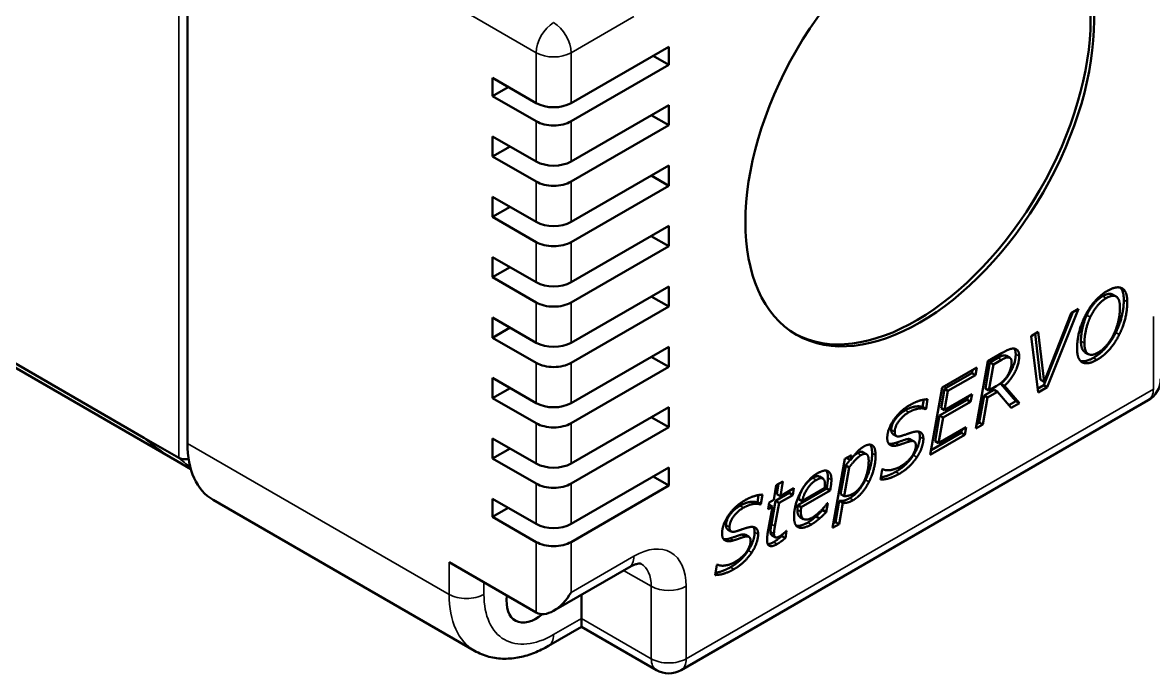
# Model space of a CAD drawing. Header units: millimetres. Extents: x -463 to 492, y -65 to 271.
# Drawn here: x -175.27 to -129.41, y 163.24 to 189.63 of the extents above; entities that cross this region are included whole.
import ezdxf

# ---------------------------------------------------------------- set-up
doc = ezdxf.new("R2010")
doc.units = ezdxf.units.MM
doc.layers.add('외형선(ISO)', color=7, linetype='Continuous', lineweight=50)
doc.layers.add('좁은 외형선(ISO)', color=7, linetype='Continuous', lineweight=35)

msp = doc.modelspace()

# ---------------------------------------------------------------- linework, layer by layer
at = {"layer": '외형선(ISO)', "color": 0}
for p, q in [((-168.5828, 172.56552), (-168.5828, 198.69341)), ((-211.36276, 196.47208), (-170.35057, 172.79367)), ((-169.00133, 171.84061), (-210.01352, 195.51901)), ((-153.02645, 186.36431), (-149.06665, 188.6505)), ((-149.06665, 188.6505), (-149.06665, 187.91565)), ((-149.70305, 188.28307), (-149.06665, 187.91565)), ((-149.06665, 187.91565), (-153.02645, 185.62946)), ((-156.20843, 186.65008), (-156.20843, 187.38493)), ((-156.20843, 187.38493), (-154.44067, 186.36431)), ((-156.20843, 186.65008), (-155.57204, 187.0175)), ((-154.44067, 185.62946), (-156.20843, 186.65008)), ((-149.06665, 186.28266), (-153.02645, 183.99647)), ((-149.06665, 186.28266), (-149.06665, 185.46616)), ((-149.77376, 185.87441), (-149.06665, 185.46616)), ((-149.06665, 185.46616), (-153.02645, 183.17997)), ((-154.44067, 183.99647), (-156.20843, 185.01709)), ((-156.20843, 184.20059), (-156.20843, 185.01709)), ((-156.20843, 184.20059), (-155.50133, 184.60884)), ((-154.44067, 183.17997), (-156.20843, 184.20059)), ((-149.06665, 183.83317), (-153.02645, 181.54698)), ((-149.06665, 183.83317), (-149.06665, 183.01667)), ((-149.06665, 183.01667), (-153.02645, 180.73048)), ((-149.77376, 183.42492), (-149.06665, 183.01667)), ((-156.20843, 181.7511), (-156.20843, 182.5676)), ((-154.44067, 181.54698), (-156.20843, 182.5676)), ((-156.20843, 181.7511), (-155.50133, 182.15935)), ((-154.44067, 180.73048), (-156.20843, 181.7511)), ((-149.06665, 181.38368), (-153.02645, 179.09749)), ((-149.06665, 181.38368), (-149.06665, 180.56718)), ((-149.77376, 180.97543), (-149.06665, 180.56718)), ((-149.06665, 180.56718), (-153.02645, 178.28099)), ((-156.20843, 179.30161), (-156.20843, 180.11811)), ((-154.44067, 179.09749), (-156.20843, 180.11811)), ((-156.20843, 179.30161), (-155.50133, 179.70986)), ((-154.44067, 178.28099), (-156.20843, 179.30161)), ((-149.06665, 178.93419), (-153.02645, 176.648)), ((-149.06665, 178.93419), (-149.06665, 178.11769)), ((-149.77376, 178.52594), (-149.06665, 178.11769)), ((-130.92221, 178.52062), (-131.06364, 178.60227)), ((-149.06665, 178.11769), (-153.02645, 175.8315)), ((-132.44866, 178.02281), (-133.71106, 174.84447)), ((-132.74651, 177.85085), (-132.44866, 178.02281)), ((-156.20843, 176.85212), (-156.20843, 177.66862)), ((-154.44067, 176.648), (-156.20843, 177.66862)), ((-132.67424, 177.89257), (-133.85248, 174.92612)), ((-133.84094, 175.06543), (-132.74651, 177.85085)), ((-156.20843, 176.85212), (-155.50133, 177.26037)), ((-134.36911, 176.91404), (-134.07645, 177.08301)), ((-134.07645, 177.08301), (-133.84094, 175.06543)), ((-154.44067, 175.8315), (-156.20843, 176.85212)), ((-134.08684, 174.62752), (-134.36911, 176.91404)), ((-134.20001, 177.01167), (-133.98236, 175.14708)), ((-149.06665, 176.4847), (-153.02645, 174.19851)), ((-149.06665, 176.4847), (-149.06665, 175.6682)), ((-136.12504, 175.90025), (-135.54839, 176.23318)), ((-135.22779, 176.03722), (-135.36921, 176.11887)), ((-132.0477, 176.18812), (-132.18912, 176.26977)), ((-149.06665, 175.6682), (-153.02645, 173.38201)), ((-149.77376, 176.07645), (-149.06665, 175.6682)), ((-136.61511, 173.16782), (-136.12504, 175.90025)), ((-136.03615, 175.84693), (-136.22317, 174.79715)), ((-135.89472, 175.76528), (-136.08175, 174.7155)), ((-135.71752, 176.03089), (-136.03615, 175.84693)), ((-135.89472, 175.76528), (-136.03615, 175.84693)), ((-135.57609, 175.94924), (-135.89472, 175.76528)), ((-156.20843, 174.40263), (-156.20843, 175.21913)), ((-154.44067, 174.19851), (-156.20843, 175.21913)), ((-137.96929, 174.83547), (-136.57355, 175.64131)), ((-136.77038, 175.41502), (-137.88386, 174.77215)), ((-136.62896, 175.33337), (-137.74244, 174.69051)), ((-136.74776, 175.54072), (-136.77038, 175.41502)), ((-136.62896, 175.33337), (-136.77038, 175.41502)), ((-136.57355, 175.64131), (-136.62896, 175.33337)), ((-156.20843, 174.40263), (-155.50133, 174.81088)), ((-138.45936, 172.10304), (-137.96929, 174.83547)), ((-137.88386, 174.77215), (-138.02239, 173.99832)), ((-137.74244, 174.69051), (-137.88386, 174.77215)), ((-135.87164, 174.74016), (-136.27512, 174.50721)), ((-136.08175, 174.7155), (-136.22317, 174.79715)), ((-136.08175, 174.7155), (-135.7839, 174.88746)), ((-135.73021, 174.65851), (-135.87164, 174.74016)), ((-135.45314, 174.89646), (-135.59457, 174.97811)), ((-135.59457, 174.97811), (-134.98328, 174.27326)), ((-135.45314, 174.89646), (-134.84186, 174.19161)), ((-133.85248, 174.92612), (-134.10566, 174.77995)), ((-133.71106, 174.84447), (-134.08684, 174.62752)), ((-133.84094, 175.06543), (-133.98236, 175.14708)), ((-133.71106, 174.84447), (-133.85248, 174.92612)), ((-154.44067, 173.38201), (-156.20843, 174.40263)), ((-148.56665, 163.37122), (-129.61619, 174.31228)), ((-138.72272, 174.33877), (-138.77048, 174.05031)), ((-138.56499, 174.35557), (-138.62906, 173.96866)), ((-136.9626, 174.33425), (-138.07781, 173.69038)), ((-137.74244, 174.69051), (-137.88097, 173.91667)), ((-137.88097, 173.91667), (-136.76577, 174.56053)), ((-136.93998, 174.45995), (-136.9626, 174.33425)), ((-136.82118, 174.2526), (-136.9626, 174.33425)), ((-136.76577, 174.56053), (-136.82118, 174.2526)), ((-136.27512, 174.50721), (-136.4708, 173.41444)), ((-136.1337, 174.42556), (-136.32938, 173.33279)), ((-136.1337, 174.42556), (-136.27512, 174.50721)), ((-135.73021, 174.65851), (-136.1337, 174.42556)), ((-135.17261, 174.00065), (-135.73021, 174.65851)), ((-149.06665, 174.03521), (-153.02645, 171.74902)), ((-149.06665, 174.03521), (-149.06665, 173.21871)), ((-138.77048, 174.05031), (-138.79127, 174.03831)), ((-138.64984, 173.95666), (-138.79127, 174.03831)), ((-138.62906, 173.96866), (-138.77048, 174.05031)), ((-138.62906, 173.96866), (-138.64984, 173.95666)), ((-137.88097, 173.91667), (-138.02239, 173.99832)), ((-136.82118, 174.2526), (-137.93639, 173.60873)), ((-134.98328, 174.27326), (-135.26554, 174.11029)), ((-134.84186, 174.19161), (-135.17261, 174.00065)), ((-134.84186, 174.19161), (-134.98328, 174.27326)), ((-149.77376, 173.62696), (-149.06665, 173.21871)), ((-138.07781, 173.69038), (-138.2631, 172.6556)), ((-137.93639, 173.60873), (-138.12168, 172.57395)), ((-137.93639, 173.60873), (-138.07781, 173.69038)), ((-136.4708, 173.41444), (-136.58244, 173.34998)), ((-136.32938, 173.33279), (-136.4708, 173.41444)), ((-149.06665, 173.21871), (-153.02645, 170.93252)), ((-139.82924, 172.86167), (-139.97066, 172.94332)), ((-137.06188, 172.90988), (-138.45936, 172.10304)), ((-137.20331, 172.99153), (-138.42669, 172.28521)), ((-138.12168, 172.57395), (-137.00647, 173.21781)), ((-137.18068, 173.11723), (-137.20331, 172.99153)), ((-137.06188, 172.90988), (-137.20331, 172.99153)), ((-137.00647, 173.21781), (-137.06188, 172.90988)), ((-136.32938, 173.33279), (-136.61511, 173.16782)), ((-170.35057, 172.79367), (-168.93636, 171.97718)), ((-156.20843, 171.95314), (-156.20843, 172.76964)), ((-154.44067, 171.74902), (-156.20843, 172.76964)), ((-139.1123, 172.64463), (-139.25372, 172.72628)), ((-138.12168, 172.57395), (-138.2631, 172.6556)), ((-156.20843, 171.95314), (-155.50133, 172.36139)), ((-141.92447, 171.94008), (-141.65779, 172.09405)), ((-141.83162, 171.99368), (-141.83731, 171.96174)), ((-141.65779, 172.09405), (-141.69589, 171.88009)), ((-141.04574, 172.12971), (-141.18716, 172.21136)), ((-169.00133, 171.84061), (-168.44605, 171.52002)), ((-154.44067, 170.93252), (-156.20843, 171.95314)), ((-149.06665, 171.58572), (-153.02645, 169.29953)), ((-149.06665, 171.58572), (-149.06665, 170.85087)), ((-142.42839, 169.13366), (-141.92447, 171.94008)), ((-141.88926, 171.6718), (-142.09706, 170.51004)), ((-141.74784, 171.59015), (-141.95564, 170.42839)), ((-141.74784, 171.59015), (-141.88926, 171.6718)), ((-141.69589, 171.88009), (-141.83731, 171.96174)), ((-149.06665, 170.85087), (-149.70305, 171.2183)), ((-142.81514, 171.13763), (-142.95657, 171.21927)), ((-140.48024, 171.09625), (-140.41097, 171.51017)), ((-140.41097, 171.51017), (-140.39192, 171.52117)), ((-149.06665, 170.85087), (-153.02645, 168.56468)), ((-144.80773, 170.27542), (-144.7021, 170.8643)), ((-144.7021, 170.8643), (-144.43369, 171.01927)), ((-144.60779, 170.91875), (-144.68074, 170.51204)), ((-144.43369, 171.01927), (-144.53932, 170.43039)), ((-144.53932, 170.43039), (-143.98691, 170.74933)), ((-144.16001, 170.64939), (-144.17682, 170.55303)), ((-143.98691, 170.74933), (-144.0354, 170.47138)), ((-142.65986, 170.733), (-143.83395, 170.05514)), ((-142.51844, 170.65135), (-143.69253, 169.97349)), ((-143.65443, 170.22344), (-142.74183, 170.75033)), ((-142.51844, 170.65135), (-142.65986, 170.733)), ((-156.94067, 164.15291), (-167.54727, 170.27663)), ((-156.20843, 169.5853), (-156.20843, 170.32015)), ((-154.44067, 169.29953), (-156.20843, 170.32015)), ((-145.47213, 170.18111), (-145.49291, 170.16911)), ((-145.35148, 170.08746), (-145.49291, 170.16911)), ((-145.42436, 170.46957), (-145.47213, 170.18111)), ((-145.3307, 170.09946), (-145.47213, 170.18111)), ((-145.26663, 170.48638), (-145.3307, 170.09946)), ((-145.03805, 169.8925), (-144.98956, 170.17045)), ((-144.98956, 170.17045), (-144.80773, 170.27542)), ((-144.73096, 170.2331), (-144.9024, 169.2863)), ((-144.17682, 170.55303), (-144.73096, 170.2331)), ((-144.58954, 170.15145), (-144.73096, 170.2331)), ((-144.53932, 170.43039), (-144.68074, 170.51204)), ((-144.0354, 170.47138), (-144.58954, 170.15145)), ((-144.0354, 170.47138), (-144.17682, 170.55303)), ((-143.65443, 170.22344), (-143.79585, 170.30509)), ((-142.14728, 170.2331), (-142.3014, 169.37028)), ((-142.00586, 170.15145), (-142.14728, 170.2331)), ((-141.95564, 170.42839), (-142.09706, 170.51004)), ((-155.57204, 169.95273), (-156.20843, 169.5853)), ((-145.3307, 170.09946), (-145.35148, 170.08746)), ((-145.05537, 168.89471), (-144.85795, 169.99648)), ((-144.85795, 169.99648), (-145.03805, 169.8925)), ((-144.99937, 170.07813), (-145.00637, 170.07409)), ((-144.85795, 169.99648), (-144.99937, 170.07813)), ((-144.58954, 170.15145), (-144.76098, 169.20465)), ((-143.69253, 169.97349), (-143.83395, 170.05514)), ((-142.80845, 169.92822), (-142.81918, 169.86118)), ((-142.67776, 169.77953), (-142.81918, 169.86118)), ((-142.61888, 170.14745), (-142.67776, 169.77953)), ((-142.63446, 170.13845), (-142.61888, 170.14745)), ((-142.00586, 170.15145), (-142.15998, 169.28863)), ((-154.44067, 168.56468), (-156.20843, 169.5853)), ((-143.59511, 169.49692), (-143.73653, 169.57857)), ((-142.95136, 169.51758), (-143.09278, 169.59923)), ((-142.15998, 169.28863), (-142.42839, 169.13366)), ((-142.3014, 169.37028), (-142.39568, 169.31585)), ((-142.15998, 169.28863), (-142.3014, 169.37028)), ((-146.53088, 168.99248), (-146.6723, 169.07413)), ((-145.81394, 168.77543), (-145.95536, 168.85708)), ((-144.74624, 168.7562), (-144.88767, 168.83785)), ((-144.46841, 168.8645), (-144.47814, 168.8074)), ((-144.33671, 168.72575), (-144.47814, 168.8074)), ((-144.2865, 169.02069), (-144.33671, 168.72575)), ((-144.30035, 169.01269), (-144.2865, 169.02069)), ((-157.9762, 167.74819), (-154.44067, 165.70694)), ((-153.73356, 165.77699), (-150.68797, 167.53536)), ((-147.18188, 167.22706), (-147.11261, 167.64097)), ((-147.11261, 167.64097), (-147.09357, 167.65197)), ((-152.60219, 166.43019), (-152.60219, 165.46199)), ((-152.60219, 165.12379), (-153.94067, 164.35102)), ((-152.60219, 165.12379), (-152.60219, 165.46199)), ((-149.56665, 163.37122), (-152.60219, 165.12379))]:
    msp.add_line(p, q, dxfattribs=at)
for centre, start, end in [((-130.11619, 175.1783), 300, 0), ((-149.06665, 164.23725), 240, 300)]:
    msp.add_arc(centre, 1, start, end, dxfattribs=at)
msp.add_ellipse((-138.88432, 185.62946), major_axis=(-5, -8.66025), ratio=0.57735027, dxfattribs=at)
for centre, major_axis, start_param, end_param in [((-139.02574, 185.71111), (5, 8.66025), 3.15573526, 6.2690427), ((-153.73356, 186.77256), (1, 0), 3.92699082, 5.49778714), ((-153.73356, 186.03771), (-1, 0), 0.78539816, 2.35619449), ((-153.73356, 184.40472), (1, 0), 3.92699082, 5.49778714), ((-153.73356, 183.58822), (-1, 0), 0.78539816, 2.35619449), ((-153.73356, 181.95523), (1, 0), 3.92699082, 5.49778714), ((-153.73356, 181.13873), (-1, 0), 0.78539816, 2.35619449), ((-153.73356, 179.50574), (1, 0), 3.92699082, 5.49778714), ((-153.73356, 178.68924), (-1, 0), 0.78539816, 2.35619449), ((-153.73356, 177.05625), (1, 0), 3.92699082, 5.49778714), ((-153.73356, 176.23975), (-1, 0), 0.78539816, 2.35619449), ((-153.73356, 174.60676), (1, 0), 3.92699082, 5.49778714), ((-153.73356, 173.79026), (-1, 0), 0.78539816, 2.35619449), ((-165.04727, 174.60676), (-2.5, -4.33013), 5.49778714, 6.28318531), ((-153.73356, 172.15727), (1, 0), 3.92699082, 5.49778714), ((-153.73356, 171.34077), (-1, 0), 0.78539816, 2.35619449), ((-153.73356, 169.70778), (1, 0), 3.92699082, 5.49778714), ((-153.73356, 168.97293), (-1, 0), 0.78539816, 2.35619449), ((-153.73356, 166.93169), (-0.70711, -1.22474), 0, 1.57079633), ((-154.44067, 166.85004), (-0.85, -1.47224), 5.33397251, 7.28224182)]:
    msp.add_ellipse(centre, major_axis=major_axis, ratio=0.57735027, start_param=start_param, end_param=end_param, dxfattribs=at)
for points in [[(-131.27631, 178.75166), (-130.8988, 178.96961), (-130.46761, 178.74266), (-130.46761, 178.30075)], [(-130.74999, 178.88231), (-130.60903, 178.73972), (-130.60903, 178.3824)], [(-132.17159, 177.74887), (-132.01574, 178.0588), (-131.55165, 178.59269), (-131.27631, 178.75166)], [(-131.46102, 178.54037), (-131.66536, 178.42239), (-131.99265, 178.01748), (-132.1104, 177.76553)], [(-131.3196, 178.45872), (-131.52394, 178.34074), (-131.85123, 177.93583), (-131.96898, 177.68388)], [(-131.06364, 178.60227), (-131.20873, 178.68603), (-131.46102, 178.54037)], [(-130.76546, 178.0828), (-130.76546, 178.41873), (-131.05811, 178.60969), (-131.3196, 178.45872)], [(-131.0079, 177.01302), (-130.88841, 177.26997), (-130.76546, 177.80286), (-130.76546, 178.0828)], [(-130.60903, 178.3824), (-130.60903, 178.06247), (-130.77527, 177.37261), (-130.93459, 177.05668)], [(-130.46761, 178.30075), (-130.46761, 177.98082), (-130.63385, 177.29096), (-130.79317, 176.97503)], [(-132.50408, 176.40915), (-132.50408, 176.74508), (-132.33264, 177.42794), (-132.17159, 177.74887)], [(-132.1104, 177.76553), (-132.2247, 177.51758), (-132.34765, 176.9687), (-132.34765, 176.71475)], [(-131.96898, 177.68388), (-132.08327, 177.43593), (-132.20622, 176.88705), (-132.20622, 176.6331)], [(-130.93459, 177.05668), (-131.09563, 176.73175), (-131.5528, 176.20186), (-131.83853, 176.03689)], [(-132.20622, 176.6331), (-132.20622, 176.29317), (-131.91357, 176.09821), (-131.65035, 176.25018)], [(-130.79317, 176.97503), (-130.95421, 176.6501), (-131.41138, 176.12021), (-131.69711, 175.95524)], [(-131.65035, 176.25018), (-131.44948, 176.36616), (-131.12046, 176.77007), (-131.0079, 177.01302)], [(-135.39196, 176.12887), (-135.44737, 176.14687), (-135.60322, 176.09688), (-135.71752, 176.03089)], [(-134.99367, 176.18286), (-134.99367, 175.87692), (-135.32442, 175.22406), (-135.59457, 174.97811)], [(-135.54839, 176.23318), (-135.35444, 176.34516), (-135.112, 176.42714), (-135.02368, 176.40215)], [(-135.36921, 176.11887), (-135.37976, 176.12496), (-135.39196, 176.12887)], [(-135.02368, 176.40215), (-134.94403, 176.38215), (-134.85225, 176.24318), (-134.85225, 176.10121)], [(-131.69711, 175.95524), (-132.07635, 175.73629), (-132.50408, 175.96924), (-132.50408, 176.40915)], [(-135.25054, 176.04722), (-135.30595, 176.06522), (-135.4618, 176.01523), (-135.57609, 175.94924)], [(-134.85225, 176.10121), (-134.85225, 175.79528), (-135.183, 175.14241), (-135.45314, 174.89646)], [(-135.35617, 175.26639), (-135.26266, 175.40436), (-135.15876, 175.71029), (-135.15876, 175.85026)], [(-135.15876, 175.85026), (-135.15876, 175.93825), (-135.20378, 176.03223), (-135.25054, 176.04722)], [(-131.83853, 176.03689), (-132.1591, 175.85181), (-132.3615, 175.9064)], [(-135.7839, 174.88746), (-135.64536, 174.96745), (-135.43929, 175.14641), (-135.35617, 175.26639)], [(-139.28191, 174.12162), (-139.05852, 174.2506), (-138.6966, 174.35358), (-138.56499, 174.35557)], [(-140.20317, 172.7739), (-140.20317, 173.12383), (-139.68886, 173.88667), (-139.28191, 174.12162)], [(-139.47355, 173.90634), (-139.73157, 173.75737), (-140.04155, 173.31446), (-140.04155, 173.1125)], [(-139.33213, 173.82469), (-139.59015, 173.67572), (-139.90012, 173.23281), (-139.90012, 173.03085)], [(-138.79127, 174.03831), (-138.8917, 174.0883), (-139.26575, 174.02631), (-139.47355, 173.90634)], [(-138.64984, 173.95666), (-138.75028, 174.00665), (-139.12433, 173.94466), (-139.33213, 173.82469)], [(-139.90012, 173.03085), (-139.90012, 172.92287), (-139.7893, 172.82289), (-139.64557, 172.86389)], [(-139.64557, 172.86389), (-139.55552, 172.89188), (-139.25247, 172.99486), (-139.1503, 173.02385)], [(-139.1503, 173.02385), (-138.94769, 173.07684), (-138.73816, 172.94387), (-138.73816, 172.75191)], [(-138.93246, 173.04298), (-138.87958, 172.96993), (-138.87958, 172.83356)], [(-141.15214, 172.43797), (-140.92009, 172.57195), (-140.67592, 172.38099), (-140.67592, 172.08105)], [(-140.89807, 172.5153), (-140.81734, 172.40659), (-140.81734, 172.1627)], [(-139.73388, 172.50096), (-139.95727, 172.42998), (-140.20317, 172.56595), (-140.20317, 172.7739)], [(-139.8753, 172.58261), (-140.03515, 172.53182), (-140.14357, 172.55218)], [(-139.41294, 172.73358), (-139.50472, 172.71058), (-139.76101, 172.6166), (-139.8753, 172.58261)], [(-139.27152, 172.65193), (-139.3633, 172.62893), (-139.61959, 172.53495), (-139.73388, 172.50096)], [(-139.67154, 171.62714), (-139.3685, 171.80211), (-139.04467, 172.26701), (-139.04467, 172.48296)], [(-139.25372, 172.72628), (-139.31098, 172.75933), (-139.41294, 172.73358)], [(-139.04467, 172.48296), (-139.04467, 172.59694), (-139.16069, 172.67992), (-139.27152, 172.65193)], [(-138.87958, 172.83356), (-138.87958, 172.67159), (-139.01638, 172.27467), (-139.13933, 172.08971)], [(-138.73816, 172.75191), (-138.73816, 172.58994), (-138.87496, 172.19303), (-138.99791, 172.00806)], [(-141.26643, 172.08805), (-141.38418, 172.02006), (-141.63874, 171.73912), (-141.74784, 171.59015)], [(-141.69589, 171.88009), (-141.56428, 172.06205), (-141.30626, 172.34899), (-141.15214, 172.43797)], [(-141.40785, 172.1697), (-141.48694, 172.12403), (-141.57033, 172.04567)], [(-141.18716, 172.21136), (-141.26143, 172.25423), (-141.40785, 172.1697)], [(-140.95646, 171.85909), (-140.95646, 172.05505), (-141.10365, 172.18203), (-141.26643, 172.08805)], [(-140.81734, 172.1627), (-140.81734, 171.88876), (-140.96454, 171.32387), (-141.08575, 171.08592)], [(-140.67592, 172.08105), (-140.67592, 171.80711), (-140.82312, 171.24222), (-140.94433, 171.00427)], [(-139.13933, 172.08971), (-139.27094, 171.89175), (-139.62248, 171.55083), (-139.86145, 171.41285)], [(-138.99791, 172.00806), (-139.12952, 171.81011), (-139.48106, 171.46918), (-139.72003, 171.3312)], [(-141.71488, 171.89106), (-141.80721, 171.78383), (-141.88926, 171.6718)], [(-141.1175, 171.09425), (-141.03611, 171.27922), (-140.95646, 171.66514), (-140.95646, 171.85909)], [(-140.39192, 171.52117), (-140.25512, 171.45018), (-139.85683, 171.52017), (-139.67154, 171.62714)], [(-143.98518, 169.57457), (-143.98518, 170.08047), (-143.43277, 171.12125), (-143.02409, 171.3572)], [(-143.22266, 171.16191), (-143.42527, 171.04493), (-143.7387, 170.57403), (-143.79585, 170.30509)], [(-143.08124, 171.08026), (-143.28385, 170.96328), (-143.59728, 170.49238), (-143.65443, 170.22344)], [(-142.95657, 171.21927), (-143.03993, 171.26741), (-143.22266, 171.16191)], [(-142.72971, 170.90929), (-142.72971, 171.08526), (-142.89595, 171.18723), (-143.08124, 171.08026)], [(-143.02409, 171.3572), (-142.75395, 171.51317), (-142.46649, 171.3672), (-142.46649, 171.08726)], [(-142.6797, 171.46123), (-142.60791, 171.36676), (-142.60791, 171.16891)], [(-142.60791, 171.16891), (-142.60791, 171.11892), (-142.63215, 170.89096), (-142.65986, 170.733)], [(-142.46649, 171.08726), (-142.46649, 171.03727), (-142.49073, 170.80931), (-142.51844, 170.65135)], [(-141.08575, 171.08592), (-141.20697, 170.84397), (-141.53253, 170.45605), (-141.71609, 170.35008)], [(-141.5764, 170.53337), (-141.42921, 170.61835), (-141.1937, 170.91829), (-141.1175, 171.09425)], [(-139.72003, 171.3312), (-139.92783, 171.21123), (-140.30014, 171.09625), (-140.48024, 171.09625)], [(-142.74183, 170.75033), (-142.7349, 170.80231), (-142.72971, 170.8713), (-142.72971, 170.90929)], [(-140.94433, 171.00427), (-141.06555, 170.76232), (-141.39111, 170.3744), (-141.57467, 170.26843)], [(-146.90481, 168.90471), (-146.90481, 169.25464), (-146.3905, 170.01748), (-145.98355, 170.25243)], [(-145.49291, 170.16911), (-145.59334, 170.2191), (-145.96739, 170.15712), (-146.17519, 170.03714)], [(-145.98355, 170.25243), (-145.76016, 170.3814), (-145.39824, 170.48438), (-145.26663, 170.48638)], [(-141.71609, 170.35008), (-141.84423, 170.27609), (-142.05896, 170.2201), (-142.14728, 170.2331)], [(-141.57467, 170.26843), (-141.70281, 170.19444), (-141.91754, 170.13845), (-142.00586, 170.15145)], [(-141.95564, 170.42839), (-141.86386, 170.42339), (-141.69589, 170.46439), (-141.5764, 170.53337)], [(-146.17519, 170.03714), (-146.43321, 169.88817), (-146.74319, 169.44526), (-146.74319, 169.24331)], [(-146.03377, 169.95549), (-146.29179, 169.80652), (-146.60177, 169.36361), (-146.60177, 169.16166)], [(-145.35148, 170.08746), (-145.45192, 170.13745), (-145.82597, 170.07547), (-146.03377, 169.95549)], [(-143.83395, 170.05514), (-143.84261, 170.00215), (-143.84953, 169.90617), (-143.84953, 169.86618)], [(-143.84953, 169.86618), (-143.84953, 169.64381), (-143.73653, 169.57857)], [(-143.69253, 169.97349), (-143.70118, 169.9205), (-143.70811, 169.82452), (-143.70811, 169.78453)], [(-143.70811, 169.78453), (-143.70811, 169.55258), (-143.46221, 169.4306), (-143.23709, 169.56057)], [(-143.23709, 169.56057), (-143.07951, 169.65155), (-142.74702, 169.98549), (-142.63446, 170.13845)], [(-142.81918, 169.86118), (-142.89018, 169.79019), (-143.00447, 169.67622), (-143.09278, 169.59923)], [(-142.67776, 169.77953), (-142.74875, 169.70854), (-142.86305, 169.59457), (-142.95136, 169.51758)], [(-144.9024, 169.2863), (-144.91625, 169.21431), (-144.93877, 169.03335), (-144.93877, 168.98536)], [(-143.27865, 169.27863), (-143.6094, 169.08767), (-143.98518, 169.22864), (-143.98518, 169.57457)], [(-143.42007, 169.36028), (-143.71381, 169.19069), (-143.89487, 169.22731)], [(-143.09278, 169.59923), (-143.1811, 169.52425), (-143.3179, 169.41927), (-143.42007, 169.36028)], [(-142.95136, 169.51758), (-143.03968, 169.4426), (-143.17648, 169.33762), (-143.27865, 169.27863)], [(-146.43552, 168.63177), (-146.65891, 168.56078), (-146.90481, 168.69675), (-146.90481, 168.90471)], [(-146.60177, 169.16166), (-146.60177, 169.05368), (-146.49094, 168.9537), (-146.34721, 168.99469)], [(-146.11458, 168.86439), (-146.20636, 168.84139), (-146.46265, 168.74741), (-146.57694, 168.71342)], [(-145.97316, 168.78274), (-146.06494, 168.75974), (-146.32123, 168.66576), (-146.43552, 168.63177)], [(-146.34721, 168.99469), (-146.25716, 169.02269), (-145.95411, 169.12566), (-145.85194, 169.15466)], [(-145.95536, 168.85708), (-146.01262, 168.89014), (-146.11458, 168.86439)], [(-145.74631, 168.61377), (-145.74631, 168.72775), (-145.86233, 168.81073), (-145.97316, 168.78274)], [(-145.85194, 169.15466), (-145.64934, 169.20765), (-145.4398, 169.07467), (-145.4398, 168.88271)], [(-145.58122, 168.96436), (-145.58122, 168.8024), (-145.71803, 168.40548), (-145.84098, 168.22052)], [(-145.4398, 168.88271), (-145.4398, 168.72075), (-145.5766, 168.32383), (-145.69955, 168.13887)], [(-145.6341, 169.17378), (-145.58122, 169.10074), (-145.58122, 168.96436)], [(-145.07961, 168.65876), (-145.07961, 168.71275), (-145.06749, 168.82173), (-145.05537, 168.89471)], [(-144.93877, 168.98536), (-144.93877, 168.86735), (-144.88767, 168.83785)], [(-144.47814, 168.8074), (-144.55779, 168.73941), (-144.73962, 168.60444), (-144.80889, 168.56445)], [(-144.76098, 169.20465), (-144.77483, 169.13266), (-144.79734, 168.9517), (-144.79734, 168.90371)], [(-144.79734, 168.90371), (-144.79734, 168.78374), (-144.69171, 168.72675), (-144.54971, 168.80873)], [(-144.54971, 168.80873), (-144.49083, 168.84272), (-144.32979, 168.98169), (-144.30035, 169.01269)], [(-146.57694, 168.71342), (-146.73679, 168.66262), (-146.84521, 168.68298)], [(-146.37318, 167.75795), (-146.07014, 167.93291), (-145.74631, 168.39782), (-145.74631, 168.61377)], [(-144.66747, 168.4828), (-144.86488, 168.36882), (-145.07961, 168.44481), (-145.07961, 168.65876)], [(-144.80889, 168.56445), (-144.9524, 168.48159), (-145.04832, 168.47905)], [(-144.33671, 168.72575), (-144.41637, 168.65776), (-144.5982, 168.52279), (-144.66747, 168.4828)], [(-145.84098, 168.22052), (-145.97258, 168.02256), (-146.32412, 167.68163), (-146.56309, 167.54366)], [(-145.69955, 168.13887), (-145.83116, 167.94091), (-146.1827, 167.59998), (-146.42167, 167.46201)], [(-146.42167, 167.46201), (-146.62947, 167.34204), (-147.00179, 167.22706), (-147.18188, 167.22706)], [(-147.09357, 167.65197), (-146.95676, 167.58099), (-146.55847, 167.65097), (-146.37318, 167.75795)]]:
    msp.add_open_spline(points, degree=2, dxfattribs=at)
for points, degree, knots in [([(-132.34765, 176.71475), (-132.34765, 176.37482), (-132.19532, 176.27334), (-132.18912, 176.26977)], 2, [0, 0, 0, 1, 1.04100946, 1.04100946, 1.04100946]), ([(-135.04919, 176.40788), (-135.0442, 176.40135), (-134.99367, 176.32483), (-134.99367, 176.18286)], 2, [0.89877655, 0.89877655, 0.89877655, 1, 2, 2, 2]), ([(-140.04155, 173.1125), (-140.04155, 173.00452), (-139.97911, 172.9482), (-139.97066, 172.94332)], 2, [0, 0, 0, 1, 1.12676056, 1.12676056, 1.12676056]), ([(-168.53832, 171.94563), (-168.5605, 171.93953), (-168.58292, 171.93455), (-168.66712, 171.92029), (-168.72837, 171.9189), (-168.84174, 171.93513), (-168.8928, 171.95203), (-168.93636, 171.97718)], 3, [0.0363736108, 0.0363736108, 0.0363736108, 0.0363736108, 0.0433302318, 0.0433302318, 0.0623987682, 0.0623987682, 0.0809173809, 0.0809173809, 0.0809173809, 0.0809173809]), ([(-139.86145, 171.41285), (-140.06925, 171.29288), (-140.36107, 171.20276), (-140.46478, 171.18865)], 2, [0, 0, 0, 1, 1.5675889, 1.5675889, 1.5675889]), ([(-146.74319, 169.24331), (-146.74319, 169.13533), (-146.68075, 169.079), (-146.6723, 169.07413)], 2, [0, 0, 0, 1, 1.12676056, 1.12676056, 1.12676056]), ([(-150.18797, 167.68394), (-150.18797, 167.68394), (-150.18795, 167.68439), (-150.20038, 167.68764), (-150.21309, 167.69024), (-150.25874, 167.69074), (-150.2916, 167.68842), (-150.37699, 167.67116), (-150.42937, 167.65617), (-150.549, 167.60898), (-150.61617, 167.57681), (-150.68797, 167.53536)], 3, [2.35619449, 2.35619449, 2.35619449, 2.35619449, 2.513274123, 2.513274123, 2.670353756, 2.670353756, 2.827433388, 2.827433388, 2.984513021, 2.984513021, 3.141592654, 3.141592654, 3.141592654, 3.141592654]), ([(-146.56309, 167.54366), (-146.77089, 167.42369), (-147.06271, 167.33357), (-147.16642, 167.31946)], 2, [0, 0, 0, 1, 1.5675889, 1.5675889, 1.5675889]), ([(-153.94067, 164.35102), (-154.12803, 164.24284), (-154.32002, 164.14894), (-154.71235, 163.99418), (-154.91275, 163.9333), (-155.32033, 163.8509), (-155.52765, 163.82943), (-155.94384, 163.834), (-156.15279, 163.86028), (-156.5597, 163.96672), (-156.75741, 164.0471), (-156.94067, 164.15291)], 3, [0, 0, 0, 0, 0.157079633, 0.157079633, 0.314159265, 0.314159265, 0.471238898, 0.471238898, 0.628318531, 0.628318531, 0.785398163, 0.785398163, 0.785398163, 0.785398163])]:
    msp.add_open_spline(points, degree=degree, knots=knots, dxfattribs=at)
at = {"layer": '좁은 외형선(ISO)', "color": 0}
for p, q in [((-168.93636, 199.68999), (-168.93636, 171.97718)), ((-157.9762, 190.44679), (-154.44067, 188.40555)), ((-153.02645, 188.40555), (-150.48087, 189.87524)), ((-154.44067, 188.40555), (-154.44067, 186.36431)), ((-153.02645, 186.36431), (-153.02645, 188.40555)), ((-154.44067, 185.62946), (-154.44067, 183.99647)), ((-153.02645, 183.99647), (-153.02645, 185.62946)), ((-154.44067, 183.17997), (-154.44067, 181.54698)), ((-153.02645, 181.54698), (-153.02645, 183.17997)), ((-154.44067, 180.73048), (-154.44067, 179.09749)), ((-153.02645, 179.09749), (-153.02645, 180.73048)), ((-131.3196, 178.45872), (-131.46102, 178.54037)), ((-154.44067, 178.28099), (-154.44067, 176.648)), ((-153.02645, 176.648), (-153.02645, 178.28099)), ((-130.46761, 178.30075), (-130.60903, 178.3824)), ((-131.96898, 177.68388), (-132.1104, 177.76553)), ((-129.40909, 177.70944), (-129.40909, 174.77006)), ((-130.79317, 176.97503), (-130.93459, 177.05668)), ((-132.20622, 176.6331), (-132.34765, 176.71475)), ((-135.25054, 176.04722), (-135.39196, 176.12887)), ((-134.85225, 176.10121), (-134.99367, 176.18286)), ((-154.44067, 175.8315), (-154.44067, 174.19851)), ((-153.02645, 174.19851), (-153.02645, 175.8315)), ((-135.57609, 175.94924), (-135.71752, 176.03089)), ((-131.69711, 175.95524), (-131.83853, 176.03689)), ((-129.40909, 174.77006), (-148.35955, 163.829)), ((-139.33213, 173.82469), (-139.47355, 173.90634)), ((-154.44067, 173.38201), (-154.44067, 171.74902)), ((-153.02645, 171.74902), (-153.02645, 173.38201)), ((-139.90012, 173.03085), (-140.04155, 173.1125)), ((-157.9762, 166.44179), (-168.5828, 172.56552)), ((-139.73388, 172.50096), (-139.8753, 172.58261)), ((-139.27152, 172.65193), (-139.41294, 172.73358)), ((-138.73816, 172.75191), (-138.87958, 172.83356)), ((-141.26643, 172.08805), (-141.40785, 172.1697)), ((-140.67592, 172.08105), (-140.81734, 172.1627)), ((-138.99791, 172.00806), (-139.13933, 172.08971)), ((-143.08124, 171.08026), (-143.22266, 171.16191)), ((-142.46649, 171.08726), (-142.60791, 171.16891)), ((-140.94433, 171.00427), (-141.08575, 171.08592)), ((-139.72003, 171.3312), (-139.86145, 171.41285)), ((-154.44067, 170.93252), (-154.44067, 169.29953)), ((-153.02645, 169.29953), (-153.02645, 170.93252)), ((-141.57467, 170.26843), (-141.71609, 170.35008)), ((-146.03377, 169.95549), (-146.17519, 170.03714)), ((-143.70811, 169.78453), (-143.84953, 169.86618)), ((-146.60177, 169.16166), (-146.74319, 169.24331)), ((-144.76098, 169.20465), (-144.9024, 169.2863)), ((-143.27865, 169.27863), (-143.42007, 169.36028)), ((-145.97316, 168.78274), (-146.11458, 168.86439)), ((-145.4398, 168.88271), (-145.58122, 168.96436)), ((-144.79734, 168.90371), (-144.93877, 168.98536)), ((-154.44067, 168.56468), (-154.44067, 165.70694)), ((-153.02645, 166.52344), (-153.02645, 168.56468)), ((-146.43552, 168.63177), (-146.57694, 168.71342)), ((-144.66747, 168.4828), (-144.80889, 168.56445)), ((-150.48087, 167.99313), (-153.02645, 166.52344)), ((-145.69955, 168.13887), (-145.84098, 168.22052)), ((-157.9762, 167.74819), (-157.9762, 166.44179)), ((-150.89508, 167.41578), (-149.77376, 166.76839)), ((-146.42167, 167.46201), (-146.56309, 167.54366)), ((-156.56199, 166.44179), (-156.56199, 166.93169)), ((-149.77376, 166.76839), (-149.77376, 163.829)), ((-148.35955, 163.829), (-148.35955, 166.76839)), ((-152.60219, 165.46199), (-153.73356, 164.8088)), ((-149.77376, 163.829), (-152.60219, 165.46199))]:
    msp.add_line(p, q, dxfattribs=at)
for centre, major_axis, start_param, end_param in [((-153.73356, 188.8138), (-0.5, -0.86603), 3.92699082, 5.49778714), ((-153.73356, 188.8138), (-0.5, 0.86603), 3.92699082, 5.49778714), ((-153.73356, 188.8138), (1, 0), 3.92699082, 5.49778714), ((-130.11619, 175.1783), (0.5, -0.86603), 0, 0.78539816), ((-155.50133, 195.2233), (-13.5, -23.38269), 6.17746096, 6.28318531), ((-154.08711, 194.4068), (-13.5, -23.38269), 6.17746096, 6.21549852), ((-150.48087, 165.54364), (1.5, 2.59808), 5.49778714, 7.06858347), ((-151.18797, 168.40138), (0.5, -0.86603), 0, 0.78539816), ((-151.18797, 165.95189), (1, 1.73205), 5.49778714, 6.28318531), ((-149.06665, 167.17664), (1, 0), 3.92699082, 5.49778714), ((-157.26909, 166.85004), (-1, 0), 0.78539816, 2.35619449), ((-154.44067, 168.48303), (-2.5, -4.33013), 5.49778714, 6.28318531), ((-153.73356, 168.07478), (-2, -3.4641), 5.49778714, 7.06858347), ((-154.44067, 165.21705), (0.5, -0.86603), 0, 0.78539816), ((-149.06665, 164.23725), (-0.5, -0.86603), 5.49778714, 6.28318531), ((-149.06665, 164.23725), (-1, 0), 0.78539816, 2.35619449), ((-149.06665, 164.23725), (0.5, -0.86603), 0, 0.78539816)]:
    msp.add_ellipse(centre, major_axis=major_axis, ratio=0.57735027, start_param=start_param, end_param=end_param, dxfattribs=at)

doc.saveas('drawing.dxf')
